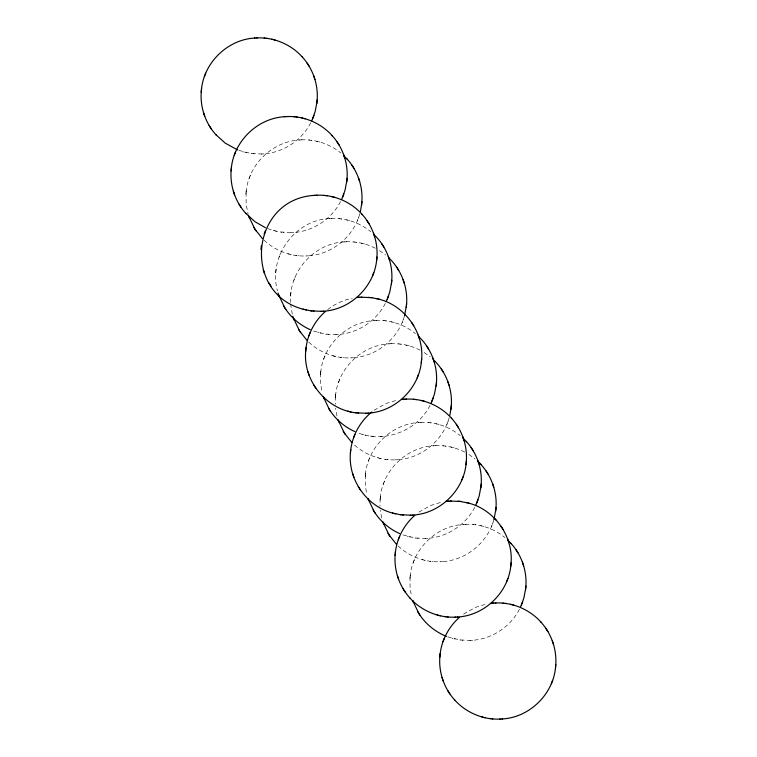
<?xml version="1.0" encoding="UTF-8"?>
<svg xmlns="http://www.w3.org/2000/svg" width="757" height="757" viewBox="0 0 757 757"><rect width="100%" height="100%" fill="white"/><g stroke="black" fill="none" stroke-linecap="round" stroke-linejoin="round"><path stroke-width="0.57" stroke-dasharray="3.79 2.84" d="M246.063 192.609L246.148 204.343L248.164 214.363M329.626 218.612C294.549 219.804 267.959 257.427 277.459 290.83M344.454 241.89C313.928 243.224 288.578 272.009 290.556 302.346M320.646 373.201L320.627 383.808L322.17 392.76M335.483 396.479L335.266 404.276M365.357 475.141L365.338 485.739L366.88 494.7M380.194 498.409L379.976 506.215M410.067 577.071L410.048 587.678L411.59 596.63M246.129 191.937C248.391 164.648 272.35 141.322 299.744 139.95M276.163 269.019L275.785 272.88M290.991 292.297L290.612 296.148M320.722 372.529C322.974 345.249 346.943 321.914 374.337 320.552M335.55 395.807C337.811 368.517 361.77 345.192 389.164 343.82M365.432 474.469C367.684 447.179 391.653 423.854 419.047 422.482M380.26 497.737C382.522 470.457 406.481 447.132 433.875 445.759M410.143 576.399C412.395 549.118 436.363 525.793 463.757 524.421M245.902 194.218L246.28 190.357M320.495 374.81L320.873 370.949M335.323 398.087L335.701 394.227M365.205 476.749L365.584 472.888M380.033 500.017L380.411 496.166M409.916 578.679L410.294 574.828M359.83 213.654C353.68 236.742 331.954 254.513 308.071 255.857M404.541 315.593C398.39 338.682 376.664 356.443 352.781 357.787M449.251 417.523C443.091 440.612 421.384 458.382 397.491 459.726M493.961 519.463C487.811 542.551 466.085 560.312 442.202 561.666M446.81 424.516L448.144 421.1M249.091 178.576L249.611 177.261M249.924 176.438L250.425 175.16M278.973 257.238L279.494 255.913M279.806 255.1L280.308 253.822M293.801 280.516L294.322 279.191M294.634 278.377L295.135 277.1M357.389 220.647L357.891 219.369M358.203 218.555L358.723 217.231M323.684 359.178L324.204 357.853M324.516 357.039L325.018 355.752M338.511 382.455L339.032 381.131M339.344 380.307L339.846 379.03M402.099 322.586L402.601 321.309M402.913 320.485L403.434 319.161M368.394 461.108L368.914 459.783M369.227 458.969L369.728 457.692M383.222 484.385L383.742 483.061M384.054 482.247L384.556 480.969M413.104 563.047L413.625 561.722M413.937 560.909L414.439 559.631M491.52 526.456L492.022 525.178M492.334 524.355L492.854 523.03M310.711 122.833C301.721 140.471 283.118 152.677 263.36 153.917M340.593 201.494C331.604 219.133 313.001 231.339 293.243 232.579M385.304 303.434C376.314 321.072 357.711 333.279 337.953 334.518M430.014 405.364C417.4 430.828 384.651 443.422 358.231 432.957M474.724 507.304C465.735 524.942 447.132 537.148 427.374 538.388M519.434 609.243C510.445 626.872 491.842 639.088 472.084 640.318M327.649 309.632C334.783 303.954 343.3 300.094 352.204 298.249M374.138 410.209L386.004 403.519L396.914 400.179M418.848 512.139L430.714 505.458L441.624 502.118M463.558 614.078L475.424 607.388L486.335 604.048M301.381 139.865C315.584 139.156 329.938 144.019 340.887 153.065M238.928 150.425L251.031 153.51L261.723 154.012M331.263 218.518C345.466 217.817 359.812 222.672 370.769 231.727M267.609 228.623L278.652 231.812L291.606 232.673M346.091 241.795C356.235 241.313 366.492 243.622 375.491 248.315M264.042 240.168C275.274 250.86 290.943 256.718 306.434 255.951M375.974 320.457C390.177 319.757 404.522 324.611 415.479 333.657M313.521 331.027L325.624 334.102L336.316 334.603M390.801 343.735C400.945 343.243 411.202 345.552 420.201 350.254M308.752 342.107C319.984 352.8 335.654 358.657 351.144 357.881M420.684 422.397C434.887 421.687 449.232 426.551 460.19 435.597M380.355 436.581L383.26 436.42M435.512 445.665C445.655 445.182 455.913 447.491 464.912 452.194M354.626 445.135C365.773 455.127 380.894 460.568 395.854 459.821M465.394 524.327C479.597 523.626 493.942 528.481 504.9 537.536M402.942 534.896L415.044 537.972L425.737 538.482M398.173 545.977C409.405 556.669 425.074 562.527 440.565 561.751M447.652 636.826L459.754 639.911L470.447 640.413M299.157 139.988L302.052 139.818M261.051 154.05L263.956 153.889M329.03 218.65L331.935 218.48M290.934 232.711L293.839 232.541M343.867 241.928L346.763 241.757M305.762 255.989L308.667 255.819M373.74 320.58L376.645 320.419M335.644 334.651L338.549 334.48M388.578 343.858L391.473 343.697M350.472 357.919L353.377 357.758M418.451 422.52L421.356 422.349M433.288 445.797L436.183 445.627M395.182 459.859L398.087 459.688M463.161 524.459L466.066 524.289M425.065 538.52L427.97 538.35M439.893 561.798L442.798 561.628M469.775 640.45L472.68 640.29M370.334 436.041L373.523 436.401M308.884 139.998L309.783 140.111M311.118 140.253L312.073 140.367M251.031 153.51L251.996 153.624M253.33 153.766L254.22 153.87M338.767 218.659L339.656 218.764M340.991 218.915L341.956 219.028M280.913 232.162L281.878 232.276M283.213 232.427L284.102 232.531M353.595 241.937L354.494 242.041M355.828 242.193L356.784 242.306M295.741 255.44L296.706 255.554M298.04 255.705L298.93 255.809M383.477 320.599L384.367 320.703M385.701 320.845L386.666 320.959M325.624 334.102L326.589 334.216M327.923 334.357L328.812 334.471M398.305 343.877L399.204 343.981M400.538 344.123L401.494 344.236M340.451 357.38L341.416 357.493M342.751 357.635L343.64 357.739M428.188 422.529L429.077 422.643M430.411 422.785L431.376 422.898M443.015 445.807L443.914 445.911M445.248 446.062L446.204 446.176M385.162 459.31L386.127 459.423M387.461 459.575L388.35 459.679M472.898 524.469L473.787 524.573M475.122 524.724L476.087 524.838M415.044 537.972L416.009 538.085M417.344 538.236L418.233 538.341M429.872 561.249L430.837 561.363M432.171 561.505L433.061 561.609M459.754 639.911L460.72 640.025M462.054 640.167L462.943 640.271M332.664 355.724L335.966 356.566M318.735 141.729L319.87 142.023M316.558 141.18L317.628 141.455M243.243 151.854L244.369 152.138M245.476 152.422L246.545 152.696M346.441 219.842L347.51 220.117M348.617 220.391L349.743 220.684M361.269 243.12L362.338 243.394M363.445 243.669L364.581 243.962M273.126 230.507L274.252 230.8M275.359 231.074L276.428 231.349M287.953 253.784L289.079 254.078M290.186 254.352L291.256 254.626M391.151 321.772L392.221 322.047M393.328 322.331L394.454 322.614M405.979 345.05L407.048 345.324M408.155 345.599L409.291 345.892M317.836 332.446L318.962 332.739M320.069 333.014L321.138 333.288M435.862 423.712L436.931 423.986M438.038 424.261L439.164 424.554M450.689 446.99L451.759 447.264M452.866 447.538L454.001 447.832M364.779 434.953L365.849 435.228M362.546 434.386L363.672 434.669M377.374 457.654L378.5 457.947M379.607 458.222L380.676 458.496M480.572 525.651L481.641 525.926M482.748 526.2L483.874 526.494M407.257 536.316L408.383 536.609M409.49 536.883L410.559 537.158M422.084 559.593L423.21 559.887M424.317 560.161L425.387 560.435M451.967 638.255L453.093 638.548M454.2 638.823L455.269 639.097M379.437 250.576L385.597 255.005M424.147 352.516L430.307 356.935M468.857 454.446L475.018 458.874M381.717 517.968L380.279 510.152M337.007 416.038L335.569 408.212M292.297 314.098L290.754 305.147"/><path stroke-width="1.14" d="M201.353 90.67C199.772 106.642 205.308 123.154 216.152 134.983M231.226 169.331C229.655 185.304 235.19 201.816 246.034 213.644M314.798 195.334C249.98 198.817 241.644 294.227 304.134 309.462M305.819 349.923C302.308 380.042 326.239 409.897 356.462 412.877M317.051 101.268C318.631 85.295 313.095 68.783 302.251 56.955M346.933 179.929C348.504 163.957 342.968 147.445 332.124 135.617M350.529 451.863C347.472 479.219 366.748 506.868 393.555 513.331M361.761 203.198C363.332 187.225 357.806 170.713 346.961 158.885M376.806 258.591C378.386 242.609 372.851 226.097 362.007 214.269M391.643 281.859C393.385 264.363 386.524 246.28 373.655 234.301M395.239 553.802C393.668 569.775 399.194 586.287 410.039 598.115M406.471 305.137C408.222 287.641 401.352 269.549 388.492 257.569M421.517 360.521C424.573 333.165 405.298 305.516 378.5 299.053M436.354 383.799C438.095 366.303 431.235 348.211 418.366 336.231M439.949 655.732C438.369 671.705 443.905 688.217 454.749 700.045M451.181 407.077C452.932 389.581 446.062 371.488 433.203 359.509M466.227 462.461C467.807 446.488 462.272 429.976 451.427 418.148M481.064 485.729C482.635 469.756 477.099 453.244 466.255 441.416M495.892 509.007C497.633 491.511 490.773 473.428 477.913 461.439M510.937 564.391C513.994 537.035 494.718 509.385 467.921 502.922M525.774 587.669C527.345 571.696 521.81 555.184 510.966 543.356M555.647 666.33C557.228 650.358 551.692 633.846 540.848 622.017M201.419 89.998C203.68 62.717 227.639 39.383 255.033 38.02M231.301 168.66C233.563 141.379 257.522 118.045 284.916 116.682M261.326 245.741L260.957 249.602M311.752 120.789L315.12 111.724L316.975 101.94M305.894 349.251C307.276 334.802 314.448 321.044 325.378 311.505M341.634 199.451L345.003 190.386L346.857 180.601M360.436 211.449L361.685 203.87M350.605 451.191C352.062 435.975 359.935 421.526 371.857 411.969M323.125 311.241C350.519 309.868 374.478 286.543 376.74 259.263M386.344 301.381L389.713 292.316L391.568 282.531M404.541 315.593L406.395 305.809M395.315 553.13C396.696 538.672 403.869 524.913 414.798 515.375M367.836 413.18C395.23 411.808 419.189 388.483 421.45 361.193M431.055 403.32L434.423 394.255L436.278 384.471M449.857 415.319L451.106 407.749M440.025 655.06C441.407 640.611 448.579 626.853 459.508 617.315M412.546 515.11C439.94 513.738 463.899 490.413 466.161 463.133M475.765 505.25L479.134 496.185L480.988 486.401M493.961 519.463L495.816 509.679M457.256 617.05C484.65 615.678 508.609 592.353 510.871 565.063M520.475 607.19L523.844 598.125L525.699 588.34M501.967 718.98C529.361 717.617 553.32 694.283 555.581 667.002M201.192 92.278L201.57 88.418M231.074 170.94L231.453 167.079M316.833 103.52L317.202 99.659M305.667 351.532L306.036 347.681M346.706 182.172L347.085 178.321M361.543 205.45L361.912 201.599M350.377 453.471L350.746 449.611M376.589 260.834L376.967 256.983M391.416 284.112L391.795 280.251M406.254 307.389L406.623 303.529M395.088 555.401L395.457 551.55M421.299 362.773L421.677 358.913M436.127 386.051L436.505 382.19M450.964 409.319L451.333 405.468M439.798 657.341L440.167 653.48M466.009 464.703L466.388 460.852M480.837 487.981L481.215 484.12M495.674 511.259L496.043 507.398M510.72 566.643L511.098 562.782M525.547 589.921L525.926 586.06M555.43 668.582L555.808 664.722M444.321 638.283L442.987 641.709M204.39 76.646L204.901 75.322M205.213 74.508L205.715 73.221M234.263 155.308L234.784 153.983M235.096 153.16L235.597 151.883M264.146 233.97L264.666 232.645M264.978 231.822L265.48 230.544M312.679 118.717L313.18 117.439M313.493 116.616L314.013 115.291M342.561 197.369L343.063 196.091M343.375 195.278L343.896 193.953M308.856 335.9L309.376 334.575M309.689 333.761L310.19 332.484M372.444 276.031L372.946 274.753M373.258 273.939L373.778 272.615M387.272 299.308L387.773 298.031M388.086 297.217L388.606 295.892M353.566 437.839L354.087 436.515M354.399 435.691L354.901 434.414M417.154 377.97L417.656 376.693M417.968 375.869L418.489 374.545M432.796 399.147L433.316 397.822M431.982 401.248L432.484 399.961M398.277 539.769L398.797 538.445M399.109 537.631L399.611 536.353M461.865 479.9L462.366 478.623M462.678 477.809L463.199 476.484M476.692 503.178L477.194 501.9M477.506 501.087L478.027 499.762M507.389 579.739L507.909 578.424M506.575 581.84L507.076 580.562M521.403 605.117L521.904 603.84M522.216 603.017L522.737 601.692M551.285 683.779L551.787 682.492M552.099 681.678L552.61 680.354M356.679 297.529L359.509 297.274M401.39 399.469L404.219 399.213M446.1 501.399L448.929 501.143M490.81 603.338L493.64 603.083M256.67 37.926C273.864 37.046 291.218 44.417 302.592 57.324M286.553 116.587C303.746 115.707 321.1 123.069 332.474 135.986M316.435 195.249C333.629 194.369 350.983 201.731 362.348 214.647M361.146 297.179L371.838 297.69L379.626 299.346M302.999 309.168L310.796 310.824L321.488 311.335M405.856 399.119C423.049 398.239 440.404 405.601 451.768 418.517M355.506 412.764L366.199 413.265M450.566 501.049L460.294 501.446L469.047 503.216M392.419 513.038L400.216 514.694L410.909 515.205M495.277 602.988C512.47 602.108 529.824 609.48 541.189 622.386M409.698 597.737C421.072 610.653 438.426 618.015 455.619 617.135M454.408 699.676C465.782 712.583 483.136 719.954 500.33 719.074M254.447 38.049L257.342 37.888M284.32 116.71L287.225 116.55M314.202 195.372L317.107 195.202M358.913 297.312L361.818 297.141M320.817 311.373L323.712 311.203M403.623 399.242L406.528 399.081M365.527 413.303L368.422 413.142M448.333 501.181L451.238 501.011M410.237 515.243L413.133 515.072M493.044 603.111L495.949 602.951M454.948 617.182L457.843 617.012M499.658 719.112L502.553 718.951M461.259 501.56L458.07 501.191M266.407 38.323L267.363 38.437M264.174 38.068L265.073 38.172M296.28 116.975L297.246 117.089M294.057 116.729L294.946 116.833M326.163 195.637L327.128 195.751M323.939 195.391L324.829 195.495M368.65 297.321L369.539 297.425M370.873 297.577L371.838 297.69M310.796 310.824L311.752 310.938M313.086 311.089L313.985 311.193M413.36 399.261L414.249 399.365M415.584 399.507L416.549 399.62M357.796 413.019L358.695 413.123M400.216 514.694L401.172 514.807M402.506 514.959L403.405 515.063M502.78 603.13L503.67 603.234M505.004 603.376L505.969 603.49M444.927 616.633L445.882 616.747M447.217 616.889L448.116 617.002M489.637 718.563L490.593 718.677M491.927 718.828L492.826 718.932M347.709 411.108L351.021 411.95M271.848 39.241L272.917 39.515M274.025 39.799L275.16 40.083M301.731 117.903L302.8 118.177M303.907 118.452L305.033 118.745M331.613 196.565L332.683 196.839M333.79 197.113L334.916 197.407M376.324 298.504L377.393 298.778M305.241 309.736L306.311 310.01M421.034 400.434L422.103 400.708M423.21 400.983L424.336 401.276M465.744 502.374L466.814 502.648M394.662 513.606L395.731 513.88M510.455 604.304L511.524 604.578M512.631 604.862L513.757 605.146M437.13 614.977L438.265 615.271M439.372 615.545L440.442 615.819M481.84 716.917L482.975 717.201M484.083 717.485L485.152 717.759M237.726 149.962L225.245 143.139L215.811 134.614M446.45 636.372C435.275 631.934 425.51 623.957 419.066 613.804M265.499 227.753L255.128 221.801L245.684 213.275M310.209 329.683C299.933 325.094 290.972 317.514 284.935 307.995M354.91 431.622C344.643 427.033 335.682 419.444 329.645 409.925M399.62 533.562C389.353 528.963 380.393 521.384 374.355 511.864M343.782 155.639L347.302 159.263M463.076 438.171L466.605 441.795M507.786 540.101L511.316 543.725M479.55 463.029L481.092 464.694M255.052 229.333L262.395 238.587M494.605 518.413L496.138 520.078M307.105 340.518L299.763 331.273M351.816 442.457L344.473 433.203M396.526 544.397L389.183 535.142M307.143 63.115L308.052 64.544M308.364 65.026L309.272 66.465M337.026 141.777L337.934 143.196M338.237 143.688L339.155 145.126M351.854 165.054L352.762 166.474M353.074 166.966L353.983 168.404M366.908 220.438L367.817 221.858M368.12 222.35L369.038 223.788M381.736 243.707L382.645 245.136M382.947 245.628L383.865 247.066M396.564 266.984L397.472 268.413M397.785 268.896L398.693 270.334M411.619 322.368L412.527 323.797M412.83 324.28L413.748 325.718M426.446 345.646L427.355 347.075M427.658 347.558L428.576 348.996M441.274 368.924L442.183 370.343M442.495 370.835L443.403 372.274M456.329 424.308L457.237 425.727M457.54 426.219L458.458 427.658M471.157 447.576L472.065 449.005M472.368 449.497L473.286 450.935M485.985 470.854L486.893 472.283M487.205 472.765L488.114 474.204M501.039 526.238L501.948 527.667M502.251 528.159L503.168 529.597M515.867 549.516L516.776 550.945M517.078 551.427L517.996 552.865M545.75 628.178L546.658 629.606M546.961 630.089L547.879 631.527M209.121 125.473L210.039 126.911M210.342 127.394L211.25 128.822M239.004 204.135L239.922 205.573M240.224 206.055L241.133 207.484M248.883 216.521L254.749 228.841M268.886 282.796L269.795 284.235M270.107 284.717L271.015 286.146M278.765 295.183L284.632 307.503M293.593 318.46L299.46 330.781M313.597 384.726L314.505 386.165M314.817 386.657L315.726 388.076M323.476 397.122L329.342 409.442M338.303 420.39L344.17 432.72M358.307 486.666L359.215 488.104M359.528 488.587L360.436 490.016M368.186 499.052L374.053 511.372M383.014 522.33L388.88 534.65M403.017 588.596L403.926 590.034M404.238 590.526L405.146 591.946M412.896 600.992L418.763 613.312M447.728 690.535L448.636 691.974M448.948 692.456L449.857 693.885M253.832 227.403L255.961 230.762M283.714 306.065L285.843 309.424M298.542 329.342L300.671 332.692M328.424 408.004L330.554 411.354M343.252 431.282L345.381 434.632M373.135 509.934L375.264 513.293M387.963 533.212L390.092 536.562M417.845 611.874L419.974 615.223M552.279 640.782L552.828 642.409M552.998 642.939L553.547 644.567M522.396 562.12L522.945 563.757M523.115 564.277L523.664 565.905M492.523 483.458L493.062 485.095M493.242 485.616L493.782 487.253M507.568 538.842L508.117 540.479M508.288 541L508.836 542.637M477.686 460.18L478.235 461.817M478.405 462.347L478.954 463.975M447.813 381.528L448.352 383.156M448.532 383.685L449.071 385.313M462.858 436.912L463.407 438.54M463.577 439.069L464.126 440.697M432.976 358.25L433.524 359.878M433.695 360.408L434.244 362.035M403.103 279.588L403.642 281.226M403.822 281.746L404.361 283.383M418.148 334.973L418.697 336.61M418.867 337.13L419.416 338.767M388.265 256.311L388.814 257.948M388.984 258.478L389.533 260.105M358.392 177.649L358.932 179.286M359.111 179.816L359.651 181.443M373.438 233.042L373.986 234.67M374.157 235.2L374.706 236.827M343.555 154.381L344.104 156.008M344.274 156.538L344.823 158.166M313.682 75.719L314.221 77.346M314.401 77.876L314.94 79.504M442.06 677.496L442.599 679.124M442.779 679.654L443.318 681.281M397.349 575.557L397.889 577.184M398.068 577.714L398.608 579.351M352.639 473.617L353.178 475.254M353.358 475.775L353.898 477.412M307.929 371.687L308.468 373.315M308.648 373.844L309.187 375.472M278.046 293.025L279.314 296.82M263.218 269.747L263.758 271.385M263.938 271.905L264.477 273.542M233.336 191.095L233.885 192.723M234.055 193.243L234.604 194.88M203.453 112.433L204.002 114.061M204.172 114.591L204.721 116.218M412.726 600.462L413.445 602.619M382.843 521.8L383.562 523.958M368.016 498.522L368.735 500.689M338.133 419.87L338.852 422.028M323.305 396.592L324.024 398.75M292.874 316.303L294.142 320.088M248.712 216L249.432 218.158"/></g></svg>
